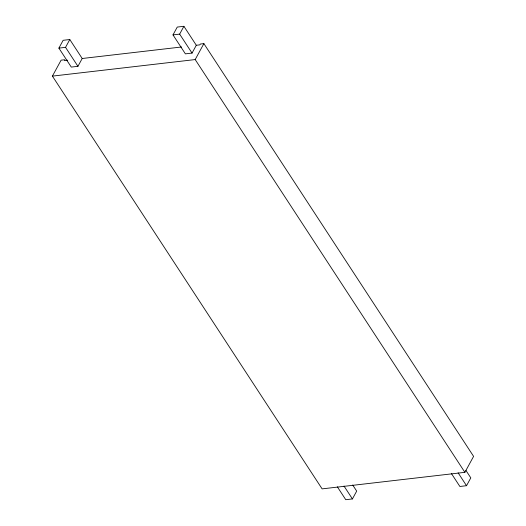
<?xml version="1.0" encoding="UTF-8"?>
<svg xmlns="http://www.w3.org/2000/svg" width="526" height="526" viewBox="0 0 526 526"><rect width="100%" height="100%" fill="white"/><g stroke="black" fill="none" stroke-linecap="round" stroke-linejoin="round"><path stroke-width="0.79" d="M58.886 48.122L63.146 40.298L69.807 39.529L82.201 58.498L77.933 66.315L71.28 67.085L58.886 48.122L65.54 47.347L69.807 39.529M196.303 45.269L183.909 26.3L177.255 27.069L172.995 34.894L185.389 53.862L192.043 53.087L196.303 45.269L199.873 44.855L200.321 44.033L203.884 43.619L473.591 456.377L464.892 472.328L322.116 488.878L52.409 76.119L61.108 60.168L64.816 59.74L64.369 60.562L67.558 60.194M172.995 34.894L179.649 34.118L183.909 26.3M52.409 76.119L195.192 59.569L203.884 43.619M337.357 486.826L345.766 499.7L352.42 498.931L356.687 491.106L352.703 485.011M451.466 473.604L459.875 486.471L466.529 485.702L470.796 477.878L465.924 470.428M82.201 58.498L181.509 46.985M179.649 34.118L192.043 53.087M195.192 59.569L464.892 472.328M458.12 472.828L466.529 485.702M65.54 47.347L77.933 66.315M344.011 486.057L352.42 498.931"/></g></svg>
